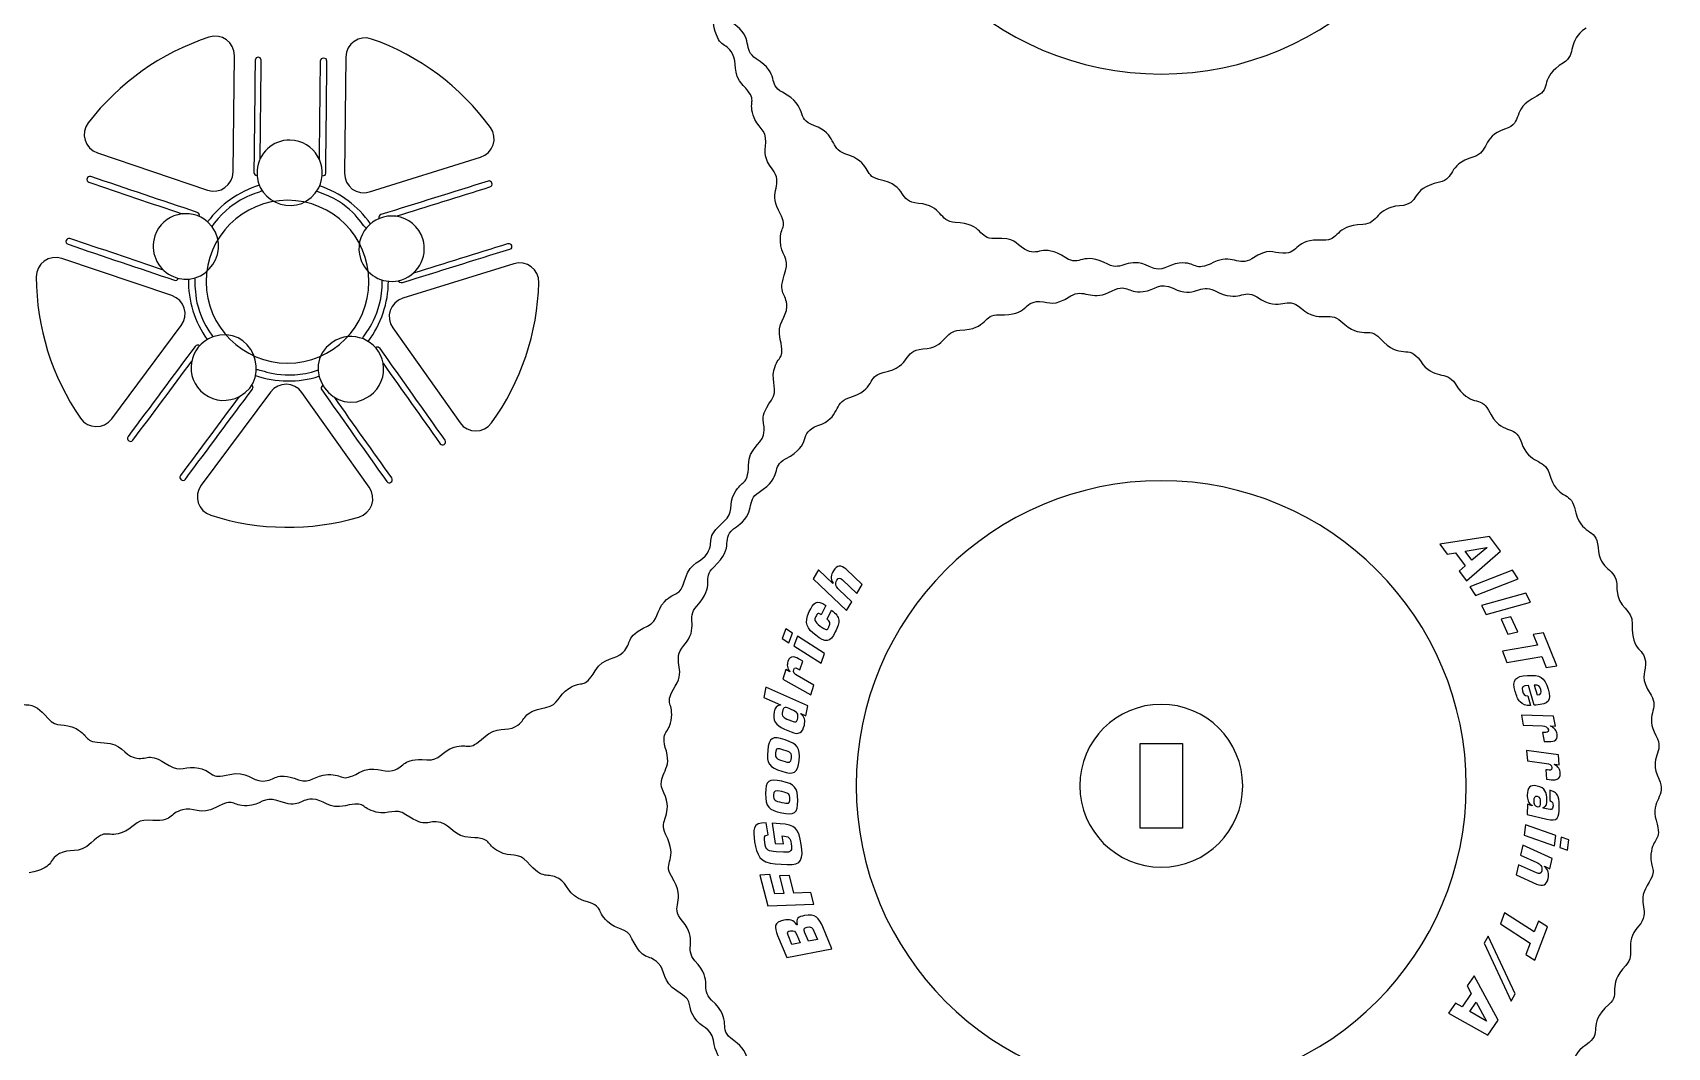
# Model space of a CAD drawing. Extents: x 460 to 1040, y 10 to 890.
# Drawn here: x 645.4 to 743.6, y 686.7 to 747.7 of the extents above; entities that cross this region are included whole.
import ezdxf

# ---------------------------------------------------------------- set-up
doc = ezdxf.new("R2010")
doc.units = 0
doc.layers.get('0').update_dxf_attribs({"linetype": 'CONTINUOUS'})

msp = doc.modelspace()

# ---------------------------------------------------------------- linework, layer by layer
at = {"color": 7}
for p, q in [((657.408, 739.3609), (657.4883, 746.3451)), ((664.1844, 746.2657), (664.1041, 739.2839)), ((649.2531, 740.5053), (655.8709, 738.2709)), ((665.6158, 738.1589), (672.2793, 740.24)), ((653.7286, 731.9261), (647.1134, 734.16)), ((674.2758, 733.8478), (667.6118, 731.7666)), ((650.122, 724.5273), (654.2903, 730.1273)), ((667.009, 729.9813), (671.0493, 724.284)), ((659.6623, 726.1295), (655.4942, 720.5289)), ((665.5867, 720.4102), (661.5464, 726.1077)), ((711.9212, 699.9171), (711.9212, 705.0168)), ((711.9212, 705.0168), (714.4712, 705.0168)), ((714.4712, 705.0168), (714.4712, 699.9171)), ((714.4712, 699.9171), (711.9212, 699.9171))]:
    msp.add_line(p, q, dxfattribs=at)
at = {"color": 1}
for p, q in [((656.2756, 736.2748), (656.1279, 736.0861)), ((732.936, 717.4572), (729.934, 716.9849)), ((733.5811, 716.5707), (732.936, 717.4572)), ((729.934, 716.9849), (730.3754, 716.3784)), ((730.3754, 716.3784), (730.8874, 716.4656)), ((730.8874, 716.4656), (731.4582, 715.6813)), ((731.4703, 716.5598), (732.7598, 716.7801)), ((731.8651, 716.0175), (731.4703, 716.5598)), ((731.5408, 714.7775), (733.5811, 716.5707)), ((732.7639, 716.7744), (731.8651, 716.0175)), ((732.7598, 716.7801), (732.7639, 716.7744)), ((692.5941, 715.4372), (692.2694, 714.9085)), ((693.4583, 714.6181), (692.5941, 715.4372)), ((695.2272, 714.5553), (694.2574, 715.4775)), ((731.4582, 715.6813), (731.1078, 715.3725)), ((731.1078, 715.3725), (731.5408, 714.7775)), ((734.3145, 715.4214), (731.7373, 714.4195)), ((734.6543, 714.9025), (734.3145, 715.4214)), ((692.2694, 714.9085), (694.2737, 713.0036)), ((693.4716, 714.6398), (693.4583, 714.6181)), ((694.0405, 714.8489), (694.9024, 714.027)), ((694.9024, 714.027), (695.2272, 714.5553)), ((731.7373, 714.4195), (732.0771, 713.9007)), ((732.0771, 713.9007), (734.6543, 714.9025)), ((694.5984, 713.5321), (693.8256, 714.2654)), ((694.2737, 713.0036), (694.5984, 713.5321)), ((735.1006, 714.0502), (732.4364, 713.3105)), ((732.4364, 713.3105), (732.7228, 712.7603)), ((732.7228, 712.7603), (735.3871, 713.5)), ((735.3871, 713.5), (735.1006, 714.0502)), ((693.0344, 713.2968), (692.7628, 712.7392)), ((693.1059, 712.4718), (693.3775, 713.0293)), ((734.2167, 712.6117), (733.6265, 712.4805)), ((733.6265, 712.4805), (734.0348, 711.5883)), ((734.6252, 711.72), (734.2167, 712.6117)), ((690.6232, 711.8986), (690.4081, 711.3169)), ((691.0347, 711.6388), (690.6232, 711.8986)), ((690.8194, 711.057), (691.0347, 711.6388)), ((691.3254, 711.4581), (691.11, 710.8764)), ((692.9611, 710.4221), (691.3254, 711.4581)), ((734.0348, 711.5883), (734.6252, 711.72)), ((736.1796, 711.6672), (735.547, 711.559)), ((735.547, 711.559), (735.8033, 710.9155)), ((736.972, 709.6768), (736.1796, 711.6672)), ((690.4081, 711.3169), (690.8194, 711.057)), ((691.11, 710.8764), (692.7457, 709.8403)), ((692.7457, 709.8403), (692.9611, 710.4221)), ((735.8033, 710.9155), (733.7103, 710.5561)), ((733.7103, 710.5561), (733.9773, 709.886)), ((690.6234, 709.4567), (690.4429, 708.8819)), ((690.8701, 709.3146), (690.6234, 709.4567)), ((691.4009, 709.4767), (691.4816, 709.4325)), ((691.4816, 709.4325), (691.6492, 709.9657)), ((691.6492, 709.9657), (691.5179, 710.041)), ((733.9773, 709.886), (736.07, 710.2455)), ((736.07, 710.2455), (736.3396, 709.5688)), ((736.3396, 709.5688), (736.972, 709.6768)), ((690.4429, 708.8819), (692.128, 707.9286)), ((690.8777, 709.3389), (690.8701, 709.3146)), ((692.3141, 708.5207), (691.3027, 709.0915)), ((692.128, 707.9286), (692.3141, 708.5207)), ((735.604, 707.3078), (735.2669, 708.4906)), ((735.6161, 708.5153), (735.7832, 707.9289)), ((689.4299, 708.3892), (689.3041, 707.782)), ((689.3041, 707.782), (690.3177, 707.3399)), ((691.9624, 707.2795), (689.4299, 708.3892)), ((735.2228, 707.8819), (735.39, 707.2955)), ((690.3177, 707.3399), (690.3117, 707.3117)), ((691.5264, 706.7916), (691.5322, 706.8198)), ((691.5322, 706.8198), (691.8367, 706.6721)), ((691.8367, 706.6721), (691.9624, 707.2795)), ((736.7778, 706.6465), (734.8428, 706.7114)), ((734.8428, 706.7114), (734.9518, 706.1008)), ((735.7106, 707.3157), (735.604, 707.3078)), ((736.8836, 706.0534), (736.7778, 706.6465)), ((690.5419, 705.8794), (690.9473, 705.7033)), ((734.9518, 706.1008), (736.1128, 706.0625)), ((736.2038, 705.6758), (736.1118, 705.6777)), ((736.1118, 705.6777), (736.2099, 705.1273)), ((736.6038, 706.0403), (736.5992, 706.0652)), ((736.5992, 706.0652), (736.8836, 706.0534)), ((737.0742, 704.3247), (735.1556, 704.5835)), ((735.1556, 704.5835), (735.2029, 703.9649)), ((736.2099, 705.1273), (736.3612, 705.1213)), ((735.2029, 703.9649), (736.3539, 703.8103)), ((736.8403, 703.7389), (736.8383, 703.7641)), ((736.8383, 703.7641), (737.12, 703.7242)), ((737.12, 703.7242), (737.0742, 704.3247)), ((736.4057, 703.4165), (736.3144, 703.4275)), ((736.3144, 703.4275), (736.357, 702.87)), ((736.357, 702.87), (736.5069, 702.849)), ((736.5592, 702.1947), (736.5447, 701.5746)), ((735.2084, 701.3531), (735.194, 700.733)), ((735.194, 700.733), (736.3708, 700.4532)), ((735.4879, 701.2638), (735.2084, 701.3531)), ((735.4882, 701.2853), (735.4879, 701.2638)), ((736.152, 701.1292), (736.1527, 701.1581)), ((736.4498, 701.0571), (736.152, 701.1292)), ((689.5666, 699.5121), (689.4579, 700.2359)), ((690.2825, 700.1848), (689.8003, 700.2144)), ((689.8003, 700.2144), (689.9829, 698.9982)), ((735.0809, 700.1141), (735.0054, 699.4983)), ((736.9111, 699.4836), (735.0809, 700.1141)), ((689.9829, 698.9982), (690.4941, 698.9694)), ((690.4941, 698.9694), (690.4201, 699.4615)), ((734.9337, 698.896), (734.7991, 698.2904)), ((736.6943, 698.0905), (734.9337, 698.896)), ((735.0054, 699.4983), (736.8359, 698.8678)), ((736.8359, 698.8678), (736.9111, 699.4836)), ((737.2358, 699.3748), (737.1604, 698.7591)), ((737.1604, 698.7591), (737.621, 698.6012)), ((737.6961, 699.2168), (737.2358, 699.3748)), ((737.621, 698.6012), (737.6961, 699.2168)), ((689.9958, 697.7713), (690.7097, 697.7289)), ((690.4961, 698.47), (690.0472, 698.4972)), ((734.673, 697.7236), (734.5383, 697.118)), ((735.756, 697.2277), (734.673, 697.7236)), ((734.7991, 698.2904), (735.7689, 697.8494)), ((736.2256, 697.6111), (736.2311, 697.6357)), ((736.2311, 697.6357), (736.5598, 697.4849)), ((736.5598, 697.4849), (736.6943, 698.0905)), ((689.6759, 697.1303), (689.0724, 697.1037)), ((689.0724, 697.1037), (689.5442, 695.2439)), ((689.9703, 695.9698), (689.6759, 697.1303)), ((690.8456, 697.0811), (690.2412, 697.0578)), ((690.2412, 697.0578), (690.5127, 695.988)), ((691.117, 696.0115), (690.8456, 697.0811)), ((734.5383, 697.118), (735.756, 696.5627)), ((690.5127, 695.988), (689.9703, 695.9698)), ((692.1297, 696.0525), (691.117, 696.0115)), ((692.3072, 695.3533), (692.1297, 696.0525)), ((689.5442, 695.2439), (692.3072, 695.3533)), ((733.8339, 694.8401), (733.5776, 694.1659)), ((735.6194, 693.691), (733.8339, 694.8401)), ((691.3222, 694.1178), (691.2932, 694.1132)), ((692.319, 693.7252), (692.5288, 693.2224)), ((693.4015, 692.6685), (692.8482, 693.993)), ((733.5776, 694.1659), (735.3632, 693.0166)), ((735.8654, 694.3381), (735.6194, 693.691)), ((735.6437, 691.9878), (736.4045, 693.9907)), ((736.4045, 693.9907), (735.8654, 694.3381)), ((690.1368, 693.4659), (690.6844, 692.155)), ((690.9996, 692.9352), (690.7658, 693.4946)), ((691.4924, 693.028), (690.9996, 692.9352)), ((691.2921, 693.5072), (691.4924, 693.028)), ((691.9966, 693.1214), (691.7813, 693.6372)), ((692.5288, 693.2224), (691.9966, 693.1214)), ((732.8382, 693.431), (732.5988, 692.9987)), ((732.5988, 692.9987), (734.2297, 689.5213)), ((734.4691, 689.9534), (732.8382, 693.431)), ((735.3632, 693.0166), (735.1044, 692.3356)), ((690.6844, 692.155), (693.4015, 692.6685)), ((735.1044, 692.3356), (735.6437, 691.9878)), ((732.005, 691.0532), (731.5803, 690.4349)), ((733.4511, 688.3806), (732.005, 691.0532)), ((731.8333, 689.9814), (731.2841, 689.1816)), ((731.5803, 690.4349), (731.8333, 689.9814)), ((734.2297, 689.5213), (734.4691, 689.9534)), ((730.8761, 689.4092), (730.4597, 688.8024)), ((730.4597, 688.8024), (732.8304, 687.4768)), ((731.2841, 689.1816), (730.8761, 689.4092)), ((731.7367, 688.9102), (732.1163, 689.4632)), ((732.7499, 688.3152), (731.7367, 688.9102)), ((732.1163, 689.4632), (732.754, 688.3211)), ((732.754, 688.3211), (732.7499, 688.3152)), ((732.8304, 687.4768), (733.4511, 688.3806))]:
    msp.add_line(p, q, dxfattribs=at)
at = {"color": 3}
for points in [[(694.8633, 763.5791), (694.8633, 753.4541), (703.0713, 745.2462), (713.1962, 745.2462)], [(713.1962, 745.2462), (723.3213, 745.2462), (731.5293, 753.4541), (731.5293, 763.5791)], [(687.4247, 746.469), (686.9778, 747.2322), (686.5731, 746.7214), (686.2755, 748.2943)], [(688.8435, 746.1668), (688.0204, 746.6919), (688.7007, 747.4447), (687.5073, 748.2643)], [(738.7291, 748.0062), (737.5266, 747.2001), (738.2034, 746.4431), (737.3725, 745.9224)], [(688.0664, 744.5622), (687.3582, 745.3145), (687.7454, 745.9211), (687.4247, 746.469)], [(690.423, 744.1465), (689.4996, 744.6321), (690.329, 745.219), (688.8435, 746.1668)], [(737.3725, 745.9224), (735.8744, 744.984), (736.7023, 744.3943), (735.7729, 743.9184)], [(688.664, 742.7683), (688.3723, 743.7351), (688.9815, 743.59), (688.0664, 744.5622)], [(692.3472, 742.1374), (691.1001, 742.5766), (692.0959, 743.2666), (690.423, 744.1465)], [(735.7729, 743.9184), (734.0923, 743.0582), (735.0807, 742.3556), (733.8285, 741.9286)], [(689.4229, 741.1406), (689.4822, 741.9311), (688.8926, 742.0108), (688.664, 742.7683)], [(694.18, 740.4574), (693.2474, 740.7522), (693.7117, 741.6569), (692.3472, 742.1374)], [(733.8285, 741.9286), (732.4588, 741.4615), (732.9156, 740.5538), (731.9788, 740.267)], [(689.8104, 739.5427), (689.3262, 740.1653), (689.3742, 740.4923), (689.4229, 741.1406)], [(696.2285, 738.9145), (695.2124, 739.1428), (695.86, 739.926), (694.18, 740.4574)], [(731.9788, 740.267), (730.2917, 739.7503), (730.9356, 738.9655), (729.9158, 738.7452)], [(690.187, 737.0726), (689.5749, 738.2101), (690.5368, 738.6056), (689.8104, 739.5427)], [(698.6055, 737.4715), (697.2882, 737.5751), (698.068, 738.5016), (696.2285, 738.9145)], [(729.9158, 738.7452), (728.0685, 738.3459), (728.8429, 737.4174), (727.5237, 737.3258)], [(690.3007, 735.1853), (690.2688, 736.1953), (690.8196, 735.8971), (690.187, 737.0726)], [(700.8106, 736.3229), (699.8375, 736.3681), (700.0453, 737.3582), (698.6055, 737.4715)], [(727.5237, 737.3258), (726.0818, 737.2259), (726.2799, 736.2337), (725.3055, 736.2)], [(703.1901, 735.3634), (702.1491, 735.3227), (702.5711, 736.241), (700.8106, 736.3229)], [(725.3055, 736.2), (723.5445, 736.1394), (723.9616, 735.2132), (722.9179, 735.2643)], [(690.6116, 733.4158), (690.8742, 734.1644), (690.3257, 734.3923), (690.3007, 735.1853)], [(704.9754, 734.7199), (704.3759, 735.0893), (704.4668, 735.4131), (703.1901, 735.3634)], [(707.4582, 734.1965), (705.9735, 735.1532), (705.8542, 734.1788), (704.9754, 734.7199)], [(722.9179, 735.2643), (721.1542, 735.3504), (721.5408, 734.4488), (720.5074, 734.4754)], [(709.9948, 733.8126), (708.4311, 734.6376), (708.3346, 733.6318), (707.4582, 734.1965)], [(712.4766, 733.6803), (711.175, 734.3168), (710.861, 733.3555), (709.9948, 733.8126)], [(716.3611, 733.9282), (715.1221, 733.2966), (715.3554, 733.9896), (714.2803, 733.88)], [(718.6374, 734.1393), (717.8671, 733.6555), (717.3884, 734.4518), (716.3611, 733.9282)], [(720.5074, 734.4754), (719.8101, 734.4931), (719.7205, 734.8197), (718.6374, 734.1393)], [(690.6943, 731.2613), (690.6885, 732.1476), (690.0817, 731.9051), (690.6116, 733.4158)], [(714.2803, 733.88), (713.5336, 733.8041), (713.3336, 733.2612), (712.4766, 733.6803)], [(707.755, 731.9062), (708.5249, 732.3913), (709.0037, 731.5939), (710.0317, 732.1178)], [(710.0317, 732.1178), (711.2712, 732.7497), (711.0367, 732.0562), (712.1123, 732.1658)], [(712.1123, 732.1658), (712.8569, 732.2418), (713.0607, 732.785), (713.916, 732.3657)], [(713.916, 732.3657), (715.2139, 731.7294), (715.5342, 732.6897), (716.3978, 732.2333)], [(716.3978, 732.2333), (717.9588, 731.4087), (718.058, 732.414), (718.9344, 731.8493)], [(718.9344, 731.8493), (720.5242, 730.8247), (720.6319, 732.0312), (721.6301, 731.16)], [(690.2962, 729.2899), (690.0577, 730.2961), (690.6984, 730.6242), (690.6943, 731.2613)], [(703.4746, 730.7817), (705.2423, 730.6977), (704.8541, 731.5994), (705.8854, 731.5704)], [(705.8854, 731.5704), (706.5849, 731.5506), (706.6774, 731.227), (707.755, 731.9062)], [(721.6301, 731.16), (722.721, 730.2078), (723.2749, 731.0563), (723.9931, 730.3904)], [(701.0871, 729.8459), (702.8485, 729.9066), (702.429, 730.8314), (703.4746, 730.7817)], [(723.9931, 730.3904), (725.2888, 729.1894), (725.6416, 730.1357), (726.343, 729.364)], [(689.9198, 727.4367), (690.1509, 728.4229), (690.604, 727.9914), (690.2962, 729.2899)], [(698.8694, 728.7197), (700.3068, 728.8164), (700.1132, 729.8123), (701.0871, 729.8459)], [(726.343, 729.364), (727.6141, 727.9654), (728.0346, 729.0966), (728.7689, 727.9997)], [(696.4771, 727.3008), (698.3217, 727.6985), (697.5528, 728.6312), (698.8694, 728.7197)], [(689.7611, 725.6476), (690.2069, 726.3001), (689.7385, 726.6627), (689.9198, 727.4367)], [(694.4138, 725.779), (696.1021, 726.296), (695.4567, 727.0809), (696.4771, 727.3008)], [(728.7689, 727.9997), (729.5732, 726.7987), (730.3329, 727.4731), (730.8527, 726.6429)], [(730.8527, 726.6429), (731.7905, 725.1455), (732.381, 725.9727), (732.8569, 725.0432)], [(689.2826, 723.5444), (689.5069, 724.3977), (688.8583, 724.326), (689.7611, 725.6476)], [(692.5642, 724.1175), (693.9317, 724.5822), (693.4783, 725.4926), (694.4138, 725.779)], [(690.6199, 722.1274), (692.2984, 722.9869), (691.314, 723.6927), (692.5642, 724.1175)], [(732.8569, 725.0432), (733.717, 723.3635), (734.4196, 724.3514), (734.8468, 723.0989)], [(688.3876, 721.7444), (688.4163, 722.7763), (689.12, 722.9259), (689.2826, 723.5444)], [(734.8468, 723.0989), (735.3142, 721.7286), (736.2204, 722.1871), (736.5081, 721.2495)], [(687.5448, 720.0507), (688.0229, 720.9429), (688.3504, 720.411), (688.3876, 721.7444)], [(689.0202, 720.123), (690.5175, 721.0608), (689.6902, 721.6513), (690.6199, 722.1274)], [(736.5081, 721.2495), (737.0253, 719.5631), (737.8083, 720.2107), (738.0301, 719.1862)], [(713.1962, 720.8001), (703.0713, 720.8001), (694.8633, 712.5922), (694.8633, 702.4671)], [(731.5293, 702.4671), (731.5293, 712.5922), (723.3213, 720.8001), (713.1962, 720.8001)], [(686.9298, 718.3643), (687.5285, 718.8808), (687.1697, 719.3503), (687.5448, 720.0507)], [(687.6633, 718.0395), (688.8656, 718.8447), (688.1891, 719.6026), (689.0202, 720.123)], [(685.922, 716.4553), (686.3601, 717.2215), (685.7161, 717.317), (686.9298, 718.3643)], [(738.0301, 719.1862), (738.4296, 717.3395), (739.3592, 718.1122), (739.4494, 716.7942)], [(686.2991, 715.6135), (687.696, 716.8798), (686.5679, 717.306), (687.6633, 718.0395)], [(684.5918, 714.9493), (684.8876, 715.9393), (685.6053, 715.9011), (685.922, 716.4553)], [(739.4494, 716.7942), (739.5481, 715.3535), (740.5417, 715.5499), (740.5754, 714.5758)], [(685.2726, 713.2635), (686.4731, 714.5569), (685.5294, 714.916), (686.2991, 715.6135)], [(683.3373, 713.5322), (684.0308, 714.2707), (684.2096, 713.6692), (684.5918, 714.9493)], [(740.5754, 714.5758), (740.5789, 714.476), (740.5731, 714.3756), (740.5771, 714.2758)], [(682.307, 712.0613), (683.0206, 712.4046), (682.7967, 712.9566), (683.3373, 713.5322)], [(740.5771, 714.2758), (740.6205, 713.1305), (741.5545, 713.1007), (741.5111, 712.1889)], [(684.5034, 710.9005), (685.4546, 711.9891), (684.6072, 712.5464), (685.2726, 713.2635)], [(680.8416, 710.4791), (681.4631, 711.1075), (680.8627, 711.3665), (682.307, 712.0613)], [(741.5111, 712.1889), (741.4271, 710.4217), (742.3265, 710.8113), (742.2999, 709.7782)], [(679.1668, 709.3681), (679.7087, 710.2483), (680.3918, 710.0244), (680.8416, 710.4791)], [(683.9869, 708.4565), (684.6676, 709.5287), (683.7201, 710.004), (684.5034, 710.9005)], [(742.2999, 709.7782), (742.282, 709.0815), (741.9554, 708.9905), (742.6359, 707.9081)], [(677.5879, 708.324), (678.4483, 708.8574), (678.4667, 708.2309), (679.1668, 709.3681)], [(683.7626, 706.5781), (683.8501, 707.5707), (683.288, 707.3558), (683.9869, 708.4565)], [(644.3736, 707.5231), (645.1401, 707.0848), (645.2357, 707.7284), (646.2827, 706.5152)], [(676.2126, 707.1695), (676.9904, 707.3169), (676.9159, 707.9074), (677.5879, 708.324)], [(742.6359, 707.9081), (743.152, 707.0872), (742.2435, 706.7172), (742.9304, 705.4822)], [(646.2827, 706.5152), (646.7991, 705.9167), (647.2674, 706.2757), (647.9688, 705.9002)], [(674.3874, 706.0203), (675.1502, 706.4671), (674.6393, 706.8715), (676.2126, 707.1695)], [(683.4509, 704.5414), (683.0489, 705.8762), (683.6686, 705.5119), (683.7626, 706.5781)], [(647.9688, 705.9002), (648.8613, 705.4223), (648.3293, 705.0945), (649.6627, 705.0572)], [(672.4807, 705.3785), (673.2332, 706.0865), (673.8402, 705.6998), (674.3874, 706.0203)], [(742.9304, 705.4822), (743.5146, 704.432), (742.4456, 704.2581), (743.1003, 702.8861)], [(649.6627, 705.0572), (650.6943, 705.0285), (650.8458, 704.3241), (651.4627, 704.1622)], [(651.4627, 704.1622), (652.3165, 703.9383), (652.244, 704.5864), (653.5659, 703.6839)], [(669.0588, 704.0222), (669.8488, 703.9625), (669.9276, 704.5516), (670.6867, 704.781)], [(670.6867, 704.781), (671.6532, 705.0728), (671.5085, 704.4635), (672.4807, 705.3785)], [(683.2922, 702.0479), (682.7789, 703.1217), (683.8181, 703.3224), (683.4509, 704.5414)], [(653.5659, 703.6839), (654.2187, 703.2382), (654.5813, 703.7064), (655.3549, 703.5253)], [(655.3549, 703.5253), (656.3402, 703.2943), (655.9109, 702.841), (657.2081, 703.1488)], [(664.9908, 703.2578), (665.9014, 703.7475), (666.3864, 703.216), (666.999, 703.3844)], [(666.999, 703.3844), (667.851, 703.6186), (667.4639, 704.1428), (669.0588, 704.0222)], [(657.2081, 703.1488), (658.2135, 703.3873), (658.5419, 702.7472), (659.1795, 702.7507)], [(659.1795, 702.7507), (660.0628, 702.7558), (659.8239, 703.3634), (661.3342, 702.8334)], [(661.3342, 702.8334), (662.0808, 702.5716), (662.3117, 703.1192), (663.1036, 703.1442)], [(663.1036, 703.1442), (664.1133, 703.1759), (663.8162, 702.6259), (664.9908, 703.2578)], [(743.1003, 702.8861), (743.6135, 701.8105), (742.5746, 701.6107), (742.9417, 700.3926)], [(658.2599, 701.2706), (657.2493, 701.2387), (657.5479, 701.7895), (656.3722, 701.1563)], [(660.0292, 701.5814), (659.2817, 701.8435), (659.053, 701.2956), (658.2599, 701.2706)], [(662.1837, 701.6641), (661.2997, 701.6593), (661.5409, 701.0515), (660.0292, 701.5814)], [(664.1553, 701.2659), (663.1492, 701.0275), (662.8217, 701.6676), (662.1837, 701.6641)], [(666.0085, 700.8895), (665.0224, 701.1201), (665.4537, 701.5736), (664.1553, 701.2659)], [(683.3998, 699.5647), (682.9503, 700.4376), (683.9175, 700.7407), (683.2922, 702.0479)], [(694.8633, 702.4671), (694.8633, 692.3421), (703.0713, 684.1342), (713.1962, 684.1342)], [(713.1962, 684.1342), (723.3213, 684.1342), (731.5293, 692.3421), (731.5293, 702.4671)], [(654.3645, 701.0302), (653.5122, 700.7966), (653.901, 700.2727), (652.3045, 700.3927)], [(656.3722, 701.1563), (655.462, 700.666), (654.978, 701.1983), (654.3645, 701.0302)], [(667.7974, 700.7308), (667.1446, 701.1765), (666.7825, 700.7086), (666.0085, 700.8895)], [(669.9008, 700.2526), (669.0467, 700.4767), (669.1189, 699.8285), (667.7974, 700.7308)], [(650.6765, 699.6337), (649.708, 699.3411), (649.8534, 699.9506), (648.8825, 699.0357)], [(652.3045, 700.3927), (651.5146, 700.4521), (651.4342, 699.8626), (650.6765, 699.6337)], [(671.7009, 699.3574), (670.6679, 699.3866), (670.5176, 700.0907), (669.9008, 700.2526)], [(683.7566, 697.0259), (683.2014, 697.9102), (684.2105, 697.9906), (683.3998, 699.5647)], [(742.9417, 700.3926), (743.3437, 699.0578), (742.724, 699.4214), (742.63, 698.3557)], [(648.8825, 699.0357), (648.1309, 698.3277), (647.5246, 698.7148), (646.9761, 698.3944)], [(673.3947, 698.5145), (672.5018, 698.9923), (673.0356, 699.3197), (671.7009, 699.3574)], [(646.9761, 698.3944), (646.2153, 697.9501), (646.723, 697.5423), (645.1509, 697.2452)], [(675.0807, 697.8994), (674.5653, 698.4976), (674.0957, 698.1395), (673.3947, 698.5145)], [(676.9898, 696.8918), (676.2255, 697.3292), (676.1253, 696.6871), (675.0807, 697.8994)], [(742.63, 698.3557), (742.5427, 697.3657), (743.1041, 697.5746), (742.4057, 696.4773)], [(678.4958, 695.5615), (677.5064, 695.8569), (677.543, 696.5754), (676.9898, 696.8918)], [(684.4192, 694.3227), (683.5609, 695.3273), (684.7626, 695.4233), (683.7566, 697.0259)], [(742.4057, 696.4773), (741.725, 695.4078), (742.6721, 694.9301), (741.8895, 694.0332)], [(679.9126, 694.307), (679.1747, 695.0004), (679.7744, 695.1799), (678.4958, 695.5615)], [(681.3839, 693.2764), (681.0403, 693.991), (680.4892, 693.7653), (679.9126, 694.307)], [(685.1668, 691.9512), (684.5059, 692.6758), (685.3618, 693.2196), (684.4192, 694.3227)], [(741.8895, 694.0332), (740.9363, 692.9405), (741.7858, 692.3892), (741.12, 691.6704)], [(682.9663, 691.811), (682.3379, 692.4329), (682.0783, 691.8327), (681.3839, 693.2764)], [(684.0767, 690.1362), (683.1977, 690.6771), (683.4199, 691.3621), (682.9663, 691.811)], [(686.1681, 689.5918), (685.4032, 690.3027), (686.3569, 690.6465), (685.1668, 691.9512)], [(741.12, 691.6704), (739.918, 690.373), (740.8652, 690.0217), (740.0935, 689.3205)], [(685.121, 688.5576), (684.5871, 689.4174), (685.2142, 689.4363), (684.0767, 690.1362)], [(687.5073, 687.1523), (686.4192, 687.8996), (687.5542, 688.3037), (686.1681, 689.5918)], [(740.0935, 689.3205), (738.6942, 688.0486), (739.826, 687.6295), (738.7291, 686.8942)], [(686.2755, 687.1823), (686.1281, 687.9611), (685.5393, 687.8842), (685.121, 688.5576)], [(687.4247, 685.357), (686.9778, 686.1202), (686.5731, 685.6094), (686.2755, 687.1823)], [(688.8435, 685.0548), (688.0204, 685.5799), (688.7007, 686.3327), (687.5073, 687.1523)], [(738.7291, 686.8942), (737.5266, 686.0881), (738.2034, 685.3311), (737.3725, 684.8104)]]:
    msp.add_open_spline(points, degree=3, dxfattribs=at)
at = {"color": 7}
for points in [[(657.4883, 746.3451), (657.4976, 747.1475), (656.7214, 747.7157), (655.9592, 747.4646)], [(655.9592, 747.4646), (653.0907, 746.5192), (650.5433, 744.7128), (648.7024, 742.3186)], [(665.7369, 747.3505), (664.9812, 747.6176), (664.1937, 747.0669), (664.1844, 746.2657)], [(672.872, 742.0396), (671.0771, 744.4905), (668.6016, 746.3376), (665.7369, 747.3505)], [(648.7024, 742.3186), (648.2134, 741.6823), (648.4929, 740.7619), (649.2531, 740.5053)], [(672.2793, 740.24), (673.045, 740.479), (673.346, 741.3925), (672.872, 742.0396)], [(655.8709, 738.2709), (656.624, 738.0166), (657.3988, 738.5661), (657.408, 739.3609)], [(664.1041, 739.2839), (664.0949, 738.4891), (664.8574, 737.9219), (665.6158, 738.1589)], [(660.6817, 737.6576), (657.9788, 737.6576), (655.7876, 735.4664), (655.7876, 732.7635)], [(665.5758, 732.7635), (665.5758, 735.4664), (663.3846, 737.6576), (660.6817, 737.6576)], [(647.1134, 734.16), (646.3541, 734.4164), (645.574, 733.8551), (645.5762, 733.0537)], [(675.7872, 732.7041), (675.8089, 733.5065), (675.042, 734.0871), (674.2758, 733.8478)], [(645.5762, 733.0537), (645.5846, 730.0147), (646.5084, 727.068), (648.2277, 724.5634)], [(655.7876, 732.7635), (655.7876, 730.0605), (657.9788, 727.8695), (660.6817, 727.8695)], [(660.6817, 727.8695), (663.3846, 727.8695), (665.5758, 730.0605), (665.5758, 732.7635)], [(672.9442, 724.2771), (674.7144, 726.7342), (675.7037, 729.6774), (675.7872, 732.7041)], [(654.2903, 730.1273), (654.7649, 730.7649), (654.4815, 731.672), (653.7286, 731.9261)], [(667.6118, 731.7666), (666.8536, 731.5299), (666.5493, 730.6298), (667.009, 729.9813)], [(661.5464, 726.1077), (661.0867, 726.7561), (660.1367, 726.7667), (659.6623, 726.1295)], [(648.2277, 724.5634), (648.6815, 723.9022), (649.6432, 723.8836), (650.122, 724.5273)], [(671.0493, 724.284), (671.5133, 723.6295), (672.4753, 723.6262), (672.9442, 724.2771)], [(655.4942, 720.5289), (655.015, 719.885), (655.3094, 718.969), (656.0737, 718.7244)], [(664.9666, 718.6197), (665.7359, 718.847), (666.0507, 719.7559), (665.5867, 720.4102)], [(656.0737, 718.7244), (658.9574, 717.8021), (662.0625, 717.7619), (664.9666, 718.6197)]]:
    msp.add_open_spline(points, degree=3, dxfattribs=at)
at = {"color": 1}
for points in [[(658.7337, 746.0847), (658.7081, 743.8345), (658.6816, 741.5841), (658.6562, 739.3338)], [(659.1007, 746.0808), (659.1033, 746.3211), (658.7365, 746.3254), (658.7337, 746.0847)], [(659.0325, 740.1576), (659.055, 742.1318), (659.0783, 744.1064), (659.1007, 746.0808)], [(662.5961, 740.117), (662.6186, 742.0913), (662.6419, 744.0657), (662.6641, 746.0398)], [(662.6641, 746.0398), (662.6667, 746.2805), (663.0339, 746.2763), (663.0311, 746.0359)], [(663.0311, 746.0359), (663.0057, 743.7853), (662.9791, 741.5351), (662.9538, 739.2848)], [(660.8275, 741.2736), (659.7788, 741.2859), (658.9267, 740.4731), (658.8471, 739.4661)], [(662.5539, 738.4139), (663.2076, 739.6873), (662.3077, 741.2563), (660.8275, 741.2736)], [(648.8616, 739.0843), (648.6333, 739.1614), (648.5161, 738.8135), (648.7439, 738.7366)], [(655.2583, 736.9241), (653.126, 737.6447), (650.9936, 738.364), (648.8616, 739.0843)], [(658.6562, 739.3338), (658.655, 739.2328), (658.7366, 739.1493), (658.8425, 739.1483)], [(658.8471, 739.4661), (658.6816, 737.3757), (661.5623, 736.4825), (662.5539, 738.4139)], [(662.9538, 739.2848), (662.9527, 739.1836), (662.8693, 739.1021), (662.7587, 739.1037)], [(672.8493, 738.4594), (673.08, 738.5316), (672.9702, 738.8819), (672.7397, 738.8097)], [(648.7439, 738.7366), (650.6145, 738.1046), (652.4854, 737.4734), (654.356, 736.8416)], [(658.9878, 738.5622), (657.7436, 738.1847), (656.6449, 737.4053), (655.8769, 736.3561)], [(659.1596, 738.2359), (658.7842, 738.0151), (657.5089, 737.8568), (656.2756, 736.2748)], [(662.4653, 738.1786), (662.4507, 738.1833), (662.437, 738.1895), (662.4246, 738.1973)], [(665.4057, 735.9783), (665.0949, 736.2574), (664.4921, 737.5271), (662.4653, 738.1786)], [(665.6626, 736.2428), (664.9116, 737.318), (663.8501, 738.1116), (662.6041, 738.5193)], [(672.7397, 738.8097), (670.5923, 738.1368), (668.4427, 737.4704), (666.2953, 736.7975)], [(667.1942, 736.6942), (669.0789, 737.2836), (670.9651, 737.8689), (672.8493, 738.4594)], [(655.8769, 736.3561), (654.8439, 737.2766), (653.166, 736.8691), (652.7095, 735.5165)], [(655.3702, 736.6829), (655.4057, 736.7874), (655.354, 736.8918), (655.2583, 736.9241)], [(653.687, 733.1337), (655.7343, 732.1058), (657.5716, 734.846), (655.8769, 736.3561)], [(667.194, 736.6942), (665.7928, 736.8805), (664.6278, 735.548), (665.0611, 734.1608)], [(666.2953, 736.7975), (666.1989, 736.7674), (666.1449, 736.6638), (666.1765, 736.5631)], [(668.8112, 735.3317), (668.5759, 736.0856), (667.9282, 736.5965), (667.194, 736.6942)], [(647.6044, 735.3599), (647.3764, 735.4371), (647.2591, 735.0893), (647.487, 735.0123)], [(647.487, 735.0123), (649.6189, 734.2919), (651.7513, 733.5729), (653.8832, 732.8525)], [(653.2158, 733.4654), (651.3455, 734.0971), (649.4748, 734.728), (647.6044, 735.3599)], [(652.7095, 735.5165), (652.3909, 734.5718), (652.8313, 733.5636), (653.687, 733.1337)], [(667.3447, 732.8248), (668.4665, 733.0649), (669.1592, 734.2168), (668.8112, 735.3317)], [(668.2586, 733.2932), (670.1426, 733.8824), (672.0278, 734.4675), (673.9116, 735.0582)], [(673.9116, 735.0582), (674.142, 735.1302), (674.2518, 734.7799), (674.0213, 734.7077)], [(665.0611, 734.1608), (665.3662, 733.1838), (666.3635, 732.6148), (667.3447, 732.8248)], [(674.0213, 734.7077), (671.8739, 734.0348), (669.7245, 733.3681), (667.577, 732.6951)], [(653.8832, 732.8525), (653.9791, 732.8201), (654.0835, 732.8718), (654.1173, 732.9721)], [(655.0844, 732.992), (655.1817, 732.5586), (654.9112, 731.2267), (656.1712, 729.4828)], [(654.7212, 732.9291), (654.6938, 731.6183), (655.0915, 730.3542), (655.8579, 729.2898)], [(665.1913, 729.3409), (665.3662, 729.7376), (666.3723, 730.6805), (666.3739, 732.8181)], [(665.5222, 729.1779), (666.3099, 730.2167), (666.736, 731.4889), (666.7409, 732.7912)], [(666.3739, 732.8181), (666.374, 732.8333), (666.3757, 732.8481), (666.3792, 732.8623)], [(667.577, 732.6951), (667.4805, 732.6648), (667.3771, 732.7189), (667.3441, 732.8246)], [(657.7834, 725.8648), (659.8592, 726.9861), (658.4917, 730.2578), (656.1925, 729.4448)], [(656.1925, 729.4448), (654.7368, 728.93), (654.3993, 726.9678), (655.6761, 726.0171)], [(656.1712, 729.4828), (656.1799, 729.4709), (656.1869, 729.458), (656.1925, 729.4448)], [(663.3546, 729.1075), (661.2471, 727.613), (663.5182, 724.4072), (665.6273, 725.9028)], [(666.4234, 727.8604), (666.1683, 729.2522), (664.54, 729.9481), (663.3546, 729.1075)], [(655.1252, 728.8763), (653.7797, 727.0721), (652.4396, 725.2641), (651.0942, 723.4599)], [(655.3889, 728.908), (655.3009, 728.974), (655.1854, 728.9573), (655.1252, 728.8763)], [(666.2439, 728.7482), (666.1855, 728.8306), (666.0704, 728.8502), (665.9842, 728.7889)], [(670.1491, 723.2411), (668.8474, 725.0768), (667.5456, 726.9124), (666.2439, 728.7482)], [(651.3885, 723.2406), (652.5689, 724.8234), (653.7456, 726.4097), (654.9251, 727.9937)], [(658.7585, 727.1304), (659.9888, 726.7043), (661.3304, 726.6857), (662.5714, 727.0855)], [(658.811, 727.4953), (659.2077, 727.4591), (660.4721, 726.7859), (662.4834, 727.4428)], [(662.4834, 727.4428), (662.4979, 727.4476), (662.5127, 727.4504), (662.5271, 727.4514)], [(665.6273, 725.9028), (666.271, 726.3594), (666.5567, 727.1323), (666.4234, 727.8604)], [(666.4236, 727.8602), (667.5656, 726.2496), (668.7077, 724.6391), (669.8498, 723.0287)], [(654.5419, 720.894), (655.8872, 722.6979), (657.2272, 724.5058), (658.5725, 726.3097)], [(658.5725, 726.3097), (658.6329, 726.3907), (658.616, 726.5059), (658.5311, 726.5694)], [(662.7895, 726.523), (662.6993, 726.4595), (662.6798, 726.3446), (662.7382, 726.2621)], [(662.7382, 726.2621), (664.04, 724.4265), (665.3418, 722.5907), (666.6435, 720.7549)], [(657.7829, 725.8643), (656.6038, 724.2813), (655.4277, 722.696), (654.2478, 721.1136)], [(655.6761, 726.0171), (656.3087, 725.5461), (657.1322, 725.5133), (657.7834, 725.8648)], [(666.943, 720.9673), (665.801, 722.5778), (664.6588, 724.1884), (663.5167, 725.7987)], [(651.0942, 723.4599), (650.9498, 723.2664), (651.244, 723.047), (651.3885, 723.2406)], [(669.8498, 723.0287), (669.9894, 722.8317), (670.2889, 723.0441), (670.1491, 723.2411)], [(654.2478, 721.1136), (654.1033, 720.92), (654.3976, 720.7003), (654.5419, 720.894)], [(666.6435, 720.7549), (666.7832, 720.5579), (667.0827, 720.7703), (666.943, 720.9673)], [(693.49, 715.386), (693.4143, 715.2632), (693.3657, 715.1493), (693.3582, 715.0269)], [(694.2574, 715.4775), (693.9556, 715.7647), (693.709, 715.7425), (693.49, 715.386)], [(693.3582, 715.0269), (693.3494, 714.9094), (693.3839, 714.7866), (693.4716, 714.6398)], [(693.8256, 714.2654), (693.6553, 714.4293), (693.5575, 714.5867), (693.703, 714.8233)], [(693.703, 714.8233), (693.8087, 714.9953), (693.9007, 714.973), (694.0405, 714.8489)], [(692.043, 712.9334), (692.2815, 713.423), (692.4896, 713.7187), (693.0344, 713.2968)], [(692.4288, 711.5098), (691.9115, 711.9141), (691.7034, 712.2363), (692.043, 712.9334)], [(692.4268, 712.634), (692.3303, 712.4363), (692.3508, 712.3382), (692.7004, 712.0677)], [(692.578, 712.8211), (692.5265, 712.8062), (692.4837, 712.7508), (692.4268, 712.634)], [(692.7628, 712.7392), (692.6829, 712.806), (692.6279, 712.8328), (692.578, 712.8211)], [(693.2202, 712.0149), (693.3435, 712.2678), (693.2946, 712.3237), (693.1059, 712.4718)], [(693.3775, 713.0293), (693.662, 712.8064), (693.7913, 712.6273), (693.8112, 712.4291)], [(693.8112, 712.4291), (693.8359, 712.2324), (693.7509, 712.0171), (693.6041, 711.7156)], [(693.6041, 711.7156), (693.2835, 711.0575), (693.0304, 711.0402), (692.4288, 711.5098)], [(692.7004, 712.0677), (693.0583, 711.7888), (693.1176, 711.8041), (693.2202, 712.0149)], [(691.5179, 710.041), (691.2094, 710.2139), (690.8841, 710.3575), (690.7542, 709.9444)], [(690.7542, 709.9444), (690.7197, 709.8345), (690.7099, 709.7318), (690.7276, 709.6317)], [(690.7276, 709.6317), (690.7454, 709.5315), (690.7949, 709.4365), (690.8777, 709.3389)], [(691.3027, 709.0915), (691.1645, 709.1691), (691.0462, 709.2859), (691.1024, 709.4647)], [(691.1024, 709.4647), (691.1534, 709.6265), (691.2824, 709.5442), (691.4009, 709.4767)], [(734.4713, 708.1362), (734.2668, 708.8542), (734.4817, 709.0467), (735.2031, 709.0949)], [(735.2669, 708.4906), (734.9278, 708.4688), (734.8422, 708.4144), (734.9123, 708.1684)], [(735.2031, 709.0949), (735.9463, 709.1457), (736.2379, 709.0038), (736.4467, 708.2718)], [(736.0017, 708.2538), (735.9415, 708.4654), (735.8711, 708.5279), (735.6161, 708.5153)], [(734.7679, 707.5045), (734.6317, 707.6531), (734.5467, 707.8726), (734.4713, 708.1362)], [(735.39, 707.2955), (735.0992, 707.2765), (734.9085, 707.3532), (734.7679, 707.5045)], [(734.9123, 708.1684), (734.9647, 707.9844), (735.0211, 707.8654), (735.2228, 707.8819)], [(736.4467, 708.2718), (736.6415, 707.5887), (736.4971, 707.3713), (735.7106, 707.3157)], [(735.7832, 707.9289), (736.0696, 707.9507), (736.0591, 708.0526), (736.0017, 708.2538)], [(689.9313, 706.9154), (689.8261, 706.4069), (690.0016, 706.1165), (690.5419, 705.8794)], [(690.3117, 707.3117), (690.0613, 707.3121), (689.9775, 707.138), (689.9313, 706.9154)], [(690.4217, 706.9356), (690.3588, 706.6318), (690.4688, 706.5759), (690.82, 706.4222)], [(690.9522, 707.0614), (690.6073, 707.2102), (690.4883, 707.2567), (690.4217, 706.9356)], [(690.82, 706.4222), (691.2515, 706.2298), (691.2907, 706.2768), (691.3434, 706.5311)], [(691.3434, 706.5311), (691.3954, 706.7818), (691.3536, 706.8825), (690.9522, 707.0614)], [(691.7505, 706.4871), (691.7215, 706.5964), (691.6508, 706.6995), (691.5264, 706.7916)], [(691.7446, 706.1203), (691.7722, 706.2544), (691.7789, 706.3748), (691.7505, 706.4871)], [(690.5842, 705.227), (689.8053, 705.4777), (689.6246, 705.3768), (689.543, 704.5876)], [(690.9473, 705.7033), (691.4165, 705.4957), (691.6518, 705.6717), (691.7446, 706.1203)], [(736.1128, 706.0625), (736.2711, 706.0578), (736.4298, 706.0091), (736.4628, 705.8246)], [(736.4628, 705.8246), (736.4926, 705.6576), (736.3401, 705.6708), (736.2038, 705.6758)], [(736.3612, 705.1213), (736.7146, 705.1112), (737.0696, 705.1343), (736.9936, 705.5601)], [(736.8723, 705.8501), (736.8102, 705.9306), (736.7226, 705.9918), (736.6038, 706.0403)], [(736.9936, 705.5601), (736.9732, 705.6739), (736.9344, 705.7695), (736.8723, 705.8501)], [(689.543, 704.5876), (689.4618, 703.8018), (689.635, 703.5846), (690.3898, 703.3433)], [(690.5206, 704.6098), (690.1204, 704.7381), (690.0371, 704.7358), (690.0073, 704.4489)], [(690.9652, 704.1396), (690.9946, 704.4267), (690.9204, 704.4779), (690.5206, 704.6098)], [(691.4271, 703.9796), (691.5079, 704.7615), (691.3422, 704.9817), (690.5842, 705.227)], [(690.0073, 704.4489), (689.9766, 704.1512), (690.0535, 704.0888), (690.4534, 703.9605)], [(690.3898, 703.3433), (691.1265, 703.1041), (691.3476, 703.2081), (691.4271, 703.9796)], [(690.4534, 703.9605), (690.8533, 703.8286), (690.9343, 703.8417), (690.9652, 704.1396)], [(736.3539, 703.8103), (736.511, 703.7898), (736.6642, 703.7255), (736.6785, 703.5384)], [(736.6785, 703.5384), (736.6912, 703.3695), (736.5408, 703.3978), (736.4057, 703.4165)], [(737.0885, 703.5227), (737.0346, 703.6091), (736.9535, 703.6789), (736.8403, 703.7389)], [(737.1799, 703.2224), (737.1711, 703.3374), (737.142, 703.4364), (737.0885, 703.5227)], [(690.3852, 702.7355), (689.5845, 702.9061), (689.4151, 702.7875), (689.4136, 701.9942)], [(691.3495, 701.5794), (691.351, 702.3657), (691.1638, 702.568), (690.3852, 702.7355)], [(735.8004, 702.4506), (735.3196, 702.5626), (735.2096, 702.3343), (735.1996, 701.9015)], [(736.5069, 702.849), (736.8574, 702.8034), (737.213, 702.7907), (737.1799, 703.2224)], [(689.4136, 701.9942), (689.4121, 701.2044), (689.6065, 701.0054), (690.3816, 700.8419)], [(689.8896, 701.9032), (689.8889, 701.6037), (689.9718, 701.5494), (690.3828, 701.4621)], [(690.384, 702.115), (689.973, 702.2022), (689.8901, 702.1914), (689.8896, 701.9032)], [(690.3816, 700.8419), (691.1387, 700.6782), (691.3482, 700.8039), (691.3495, 701.5794)], [(690.3828, 701.4621), (690.7938, 701.3713), (690.873, 701.3927), (690.8737, 701.6921)], [(690.8737, 701.6921), (690.8742, 701.9804), (690.7948, 702.0239), (690.384, 702.115)], [(735.1996, 701.9015), (735.1946, 701.6853), (735.2311, 701.396), (735.4882, 701.2853)], [(735.5931, 701.6039), (735.587, 701.3442), (735.6175, 701.257), (735.8147, 701.2091)], [(735.8039, 701.8264), (735.5993, 701.8743), (735.5953, 701.6976), (735.5931, 701.6039)], [(736.3763, 701.6253), (736.3868, 702.0725), (736.2523, 702.3424), (735.8004, 702.4506)], [(735.9947, 701.5079), (735.9983, 701.6596), (735.976, 701.7826), (735.8039, 701.8264)], [(736.1527, 701.1581), (736.3694, 701.1747), (736.3722, 701.4486), (736.3763, 701.6253)], [(736.5447, 701.5746), (736.7133, 701.5345), (736.7471, 701.4255), (736.7433, 701.2706)], [(737.0624, 701.8005), (736.9943, 701.9825), (736.8534, 702.1231), (736.5592, 702.1947)], [(737.12, 701.1824), (737.1251, 701.4024), (737.1303, 701.6223), (737.0624, 701.8005)], [(735.8147, 701.2091), (735.9726, 701.173), (735.9901, 701.3059), (735.9947, 701.5079)], [(736.3708, 700.4532), (737.0203, 700.301), (737.1052, 700.5478), (737.12, 701.1824)], [(736.7433, 701.2706), (736.7371, 701), (736.6255, 701.0171), (736.4498, 701.0571)], [(689.4579, 700.2359), (688.5822, 700.2867), (688.652, 699.7976), (688.7559, 699.1057)], [(691.5605, 698.9362), (691.4169, 699.892), (691.2131, 700.1313), (690.2825, 700.1848)], [(688.7559, 699.1057), (688.8738, 698.321), (689.083, 697.8274), (689.9958, 697.7713)], [(689.3596, 699.0686), (689.3274, 699.2825), (689.2889, 699.5139), (689.5666, 699.5121)], [(690.0472, 698.4972), (689.6012, 698.5287), (689.4369, 698.5552), (689.3596, 699.0686)], [(690.4201, 699.4615), (690.8034, 699.4352), (690.9021, 699.3369), (690.9567, 698.9731)], [(690.9567, 698.9731), (691.0124, 698.6023), (690.9856, 698.4415), (690.4961, 698.47)], [(690.7097, 697.7289), (691.6042, 697.6736), (691.6867, 698.0945), (691.5605, 698.9362)], [(735.7689, 697.8494), (735.9833, 697.7503), (736.127, 697.633), (736.0668, 697.3621)], [(736.4591, 697.282), (736.429, 697.3961), (736.3564, 697.5009), (736.2256, 697.6111)], [(736.0668, 697.3621), (736.023, 697.1648), (735.9286, 697.1561), (735.756, 697.2277)], [(735.756, 696.5627), (736.1351, 696.3898), (736.3608, 696.4912), (736.4516, 696.8994)], [(736.4516, 696.8994), (736.483, 697.0405), (736.4919, 697.164), (736.4591, 697.282)], [(691.7509, 694.6643), (691.4101, 694.5999), (691.1927, 694.4935), (691.3222, 694.1178)], [(692.8482, 693.993), (692.6272, 694.5218), (692.4174, 694.7902), (691.7509, 694.6643)], [(690.5019, 694.3887), (689.909, 694.2738), (689.9295, 693.962), (690.1368, 693.4659)], [(691.2932, 694.1132), (691.098, 694.4306), (690.8471, 694.4508), (690.5019, 694.3887)], [(690.7658, 693.4946), (690.696, 693.6804), (690.7472, 693.7172), (690.9109, 693.7465)], [(690.9109, 693.7465), (691.1285, 693.7866), (691.1949, 693.7401), (691.2921, 693.5072)], [(691.7813, 693.6372), (691.6909, 693.8537), (691.6916, 693.9359), (691.9159, 693.9788)], [(691.9159, 693.9788), (692.1371, 694.0205), (692.2288, 693.9413), (692.319, 693.7252)]]:
    msp.add_open_spline(points, degree=3, dxfattribs=at)
at = {"color": 2}
for points in [[(713.1961, 707.3621), (710.4927, 707.3621), (708.3012, 705.1704), (708.3012, 702.467)], [(718.0912, 702.467), (718.0912, 705.1704), (715.8997, 707.3621), (713.1961, 707.3621)], [(708.3012, 702.467), (708.3012, 699.7636), (710.4927, 697.5719), (713.1961, 697.5719)], [(713.1961, 697.5719), (715.8997, 697.5719), (718.0912, 699.7636), (718.0912, 702.467)]]:
    msp.add_open_spline(points, degree=3, dxfattribs=at)

doc.saveas('drawing.dxf')
